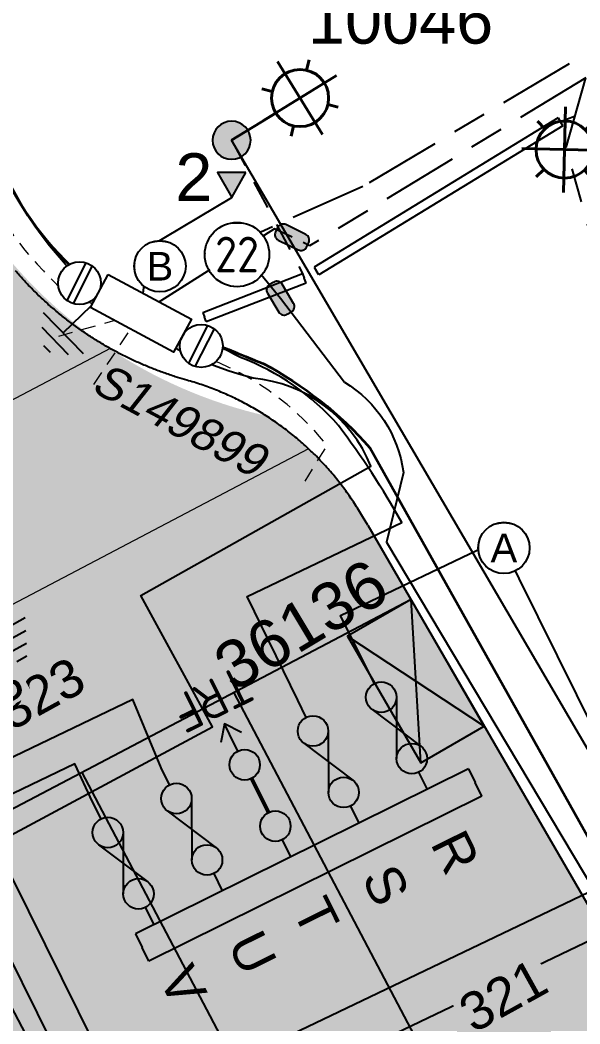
# Model space of a CAD drawing. Header units: metres. Extents: x 303431 to 305438, y 6269401 to 6270518.
# Drawn here: x 303993 to 304022.3, y 6269834.1 to 6269886.8 of the extents above; entities that cross this region are included whole.
import ezdxf
from ezdxf.enums import TextEntityAlignment as Align

# ---------------------------------------------------------------- set-up
doc = ezdxf.new("R2010")
doc.units = ezdxf.units.M
for name, pattern in [('Cable Exist UG', [8.2, 4, -1.2, 1.8, -1.2]), ('CENTERX2', [4, 2.5, -0.5, 0.5, -0.5]), ('Dash', [5, 3, -2])]:
    doc.linetypes.add(name, pattern=pattern)
doc.layers.get('0').update_dxf_attribs({"color": 6})
for name, color, linetype in [('_User Duct ID', 3, 'Continuous'), ('Duct_SP_EXT', 7, 'Continuous'), ('Duct_SP_NEW', 2, 'Continuous'), ('Equip_HV_NEW', 2, 'Continuous'), ('Equip_LV_EXT', 7, 'Continuous'), ('Equip_LV_NEW', 2, 'Continuous'), ('Equip_SP_HV_NEW', 2, 'Continuous'), ('Equip_SP_LV_NEW', 2, 'Continuous'), ('Equip_SP_SL_EXT', 7, 'Continuous'), ('Mains_HV_EXT', 7, 'Continuous'), ('Mains_HV_NEW_U72', 2, 'Continuous'), ('Mains_LV_EXT', 7, 'Continuous'), ('Mains_LV_NEW_T84', 2, 'Continuous'), ('Notes', 7, 'Continuous'), ('Notes_LV_MISC', 7, 'Continuous'), ('Notes_SP_NEW', 2, 'Continuous'), ('OH_Details_SP_MISC', 7, 'Continuous'), ('Sub_LV_EXT', 7, 'Continuous'), ('Sub_LV_NEW', 2, 'Continuous'), ('Sub_SP_NEW', 2, 'Continuous'), ('SupportsOH_SP_TR_HV_LV_SL_EXT', 7, 'Continuous'), ('SupportsUG_SP_LV_NEW', 2, 'Continuous'), ('Trench_SP_EXT', 7, 'Continuous'), ('Trench_SP_NEW', 2, 'Continuous')]:
    doc.layers.add(name, color=color, linetype=linetype)
doc.styles.add('ARIAL', font='arial.ttf', dxfattribs={"height": 2})
doc.styles.add('iecARIAL', font='arial.ttf', dxfattribs={"height": 2})
doc.styles.add('ieISOCP', font='isocp.shx')
doc.styles.add('IESYMBOL1', font='isocp.shx')
doc.styles.add('POLE_LABEL', font='arial.ttf')
doc.styles.get("Standard").update_dxf_attribs({"font": 'arial.ttf'})
doc.styles.add('SWITCH_LABEL', font='arial.ttf', dxfattribs={"height": 2.5})
doc.linetypes.add('Cable 4', pattern='A,5.25,-0.1,["o",Standard,S=2,R=0,X=1.2,Y=-0.7],-4', length=9.35)
doc.linetypes.add('Cable New UG', pattern='A,7,-0.25,["x",Standard,S=2,R=0,X=0.2,Y=-0.8],-2.1', length=9.35)
doc.linetypes.add('Cable Rem', pattern='A,6.5,-0.001,["X",Standard,S=2.5,R=0,X=0,Y=-1.27],-0.001', length=6.502)
doc.linetypes.add('IE Trench HV', pattern='A,7,-0.2,["/",Standard,S=3,R=0,X=0.6,Y=-1.4],-2.5', length=9.7)

# ---------------------------------------------------------------- blocks, each defined once
blk = doc.blocks.new('SL_LANTERN_EXT')
at = {"lineweight": 40}
for p, q in [((0, 1.968), (0, 6.468)), ((-1.459, 5.676), (-1.061, 5.278)), ((1.458, 5.676), (1.06, 5.278)), ((-2.25, 4.218), (2.25, 4.218)), ((-1.459, 2.759), (-1.061, 3.157)), ((0, 0), (0, 2.721)), ((1.458, 2.759), (1.06, 3.157))]:
    blk.add_line(p, q, dxfattribs=at)
blk.add_circle((0, 4.218), 1.5, dxfattribs=at)
at = {"style": 'iecARIAL', "flags": 9}
blk.add_attdef('ASSET_NUM', (1.5, 1.5), '', height=2.5, dxfattribs=at)
for tag, p, height, flags in [('CONSTRUCTED_VOLTAGE', (0.981, -0.653), 0.2, 9), ('CONTROL_TYPE', (0.981, -0.853), 0.2, 9), ('LANTERN_PURPOSE', (0.981, -1.053), 0.2, 9), ('LANTERN_TYPE', (0.981, -1.253), 0.2, 9), ('LNUMBER', (2.181, -3.253), 2.5, 8), ('OPERATING_VOLTAGE', (0.981, -1.653), 0.2, 9), ('NO_PHASES', (0.981, -1.453), 0.2, 9), ('ORIENTATION', (0.981, -1.853), 0.2, 9), ('OWNED_BY', (0.981, -2.053), 0.2, 9), ('STATE', (0.981, -2.253), 0.2, 9), ('CEXIST', (0.981, -2.653), 0.2, 9), ('USAGE', (0.981, -2.453), 0.2, 9), ('CNEW', (0.981, -2.853), 0.2, 9), ('CNUMBER', (0.981, -3.053), 0.2, 9), ('CREMOVE', (0.981, -3.253), 0.2, 9), ('CREPLACE', (0.981, -3.453), 0.2, 9), ('LKINGHEIGHT', (0.981, -3.653), 0.2, 9), ('LBRACKET', (0.981, -3.853), 0.2, 9), ('LBRACKETVOCAB', (0.981, -4.053), 0.2, 9), ('LCATEGORY', (0.981, -4.253), 0.2, 9), ('LCHARGE1', (0.981, -4.453), 0.2, 9), ('LCHARGE1PERCENT', (0.981, -4.653), 0.2, 9), ('LCHARGE2', (0.981, -4.853), 0.2, 9), ('LCHARGE2PERCENT', (0.981, -5.053), 0.2, 9), ('LCHARGE3', (0.981, -5.253), 0.2, 9), ('LCHARGE3PERCENT', (0.981, -5.453), 0.2, 9), ('LEXIST', (0.981, -5.653), 0.2, 9), ('LLAMP', (0.981, -5.853), 0.2, 9), ('LLAMPVOCAB', (0.981, -6.053), 0.2, 9), ('LMAST', (0.981, -6.253), 0.2, 9), ('LMASTVOCAB', (0.981, -6.453), 0.2, 9), ('LNEW', (0.981, -6.653), 0.2, 9), ('LANTNUMBER', (0.981, -6.853), 0.2, 9), ('LOUTREACH', (0.981, -7.253), 0.2, 9), ('LOUTREACHVOCAB', (0.981, -7.453), 0.2, 9), ('LRATECODE', (0.981, -7.653), 0.2, 9), ('LREMOVE', (0.981, -7.853), 0.2, 9), ('LREPLACE', (0.981, -8.053), 0.2, 9), ('LTYPE', (0.981, -8.253), 0.2, 9), ('LTYPEVOCAB', (0.981, -8.453), 0.2, 9), ('LEGEND', (0.981, -8.653), 0.2, 9), ('LOCATION', (0.981, -8.853), 0.2, 9), ('NOTES', (0.981, -9.053), 0.2, 9), ('STREETNAME', (0.981, -9.253), 0.2, 9), ('SUBURB', (0.981, -9.453), 0.2, 1)]:
    blk.add_attdef(tag, p, '', height=height, dxfattribs=dict(flags=flags))
blk = doc.blocks.new('TX_LINK_NEW')
h = blk.add_hatch(color=256)
edge = h.paths.add_edge_path()
edge.add_line((2.598, 0.05), (4.601, 0.05))
edge.add_arc((5.4, 0.011), 0.8, 177.2353, 184.4027)
edge.add_line((4.602, -0.05), (2.598, -0.05))
edge.add_arc((1.8, 0), 0.8, 356.4167, 363.5833)
blk.add_line((7.2, 0.013), (7.798, 0.013))
for points in [[(6.998, -0.587), (7.798, 0.013), (6.998, 0.613)], [(1, 0), (0, 0)], [(2.598, 0.05), (4.601, 0.05)], [(6.2, 0.013), (7.2, 0.013)], [(2.598, -0.05), (4.602, -0.05)]]:
    blk.add_lwpolyline(points)
for centre in [(1.8, 0), (5.4, 0.011)]:
    blk.add_circle(centre, 0.8)
for centre, start, end in [((1.8, 0), 356.4167, 3.5833), ((5.4, 0.011), 177.2353, 184.4027)]:
    blk.add_arc(centre, 0.8, start, end)
at = {"style": 'IESYMBOL1'}
blk.add_text('TRF', height=2, rotation=90, dxfattribs=at).set_placement((9.238, 0.013), align=Align.MIDDLE_CENTER)
at = {"flags": 1}
blk.add_attdef('Z', (0, 0), '', height=0.2, dxfattribs=at)
at = {"layer": 'Sub_LV_EXT', "flags": 1}
for tag, p in [('USAGE', (2.14, -1.142)), ('ORIENTATION', (2.14, -1.527)), ('NOTES', (2.14, -3.066))]:
    blk.add_attdef(tag, p, '', height=0.2, dxfattribs=at)
blk = doc.blocks.new('LV_UG_DFUSE_CLOSED_NEW')
for points in [[(5.04, 0.726), (2.156, -0.717)], [(5.049, -0.707), (2.156, 0.717)], [(1, 0), (0, 0)], [(6.2, 0.013), (7.2, 0.013)]]:
    blk.add_lwpolyline(points)
for centre in [(1.8, 0), (5.4, 0.011)]:
    blk.add_circle(centre, 0.8)
for tag, flags, p in [('ACTUAL_STATUS', 9, (1.5, 0)), ('OPERATED_BY', 9, (1.5, -0.6)), ('CONSTRUCTED_VOLTAGE', 9, (1.5, -0.2)), ('NO_PHASES', 9, (1.5, -0.4)), ('OWNED_BY', 9, (1.5, -1)), ('MAINTAINED_BY', 9, (1.5, -0.8)), ('OPERATING_VOLTAGE', 9, (1.5, -1.2)), ('ORIENTATION', 9, (1.5, -1.4)), ('STATE', 9, (1.5, -1.6)), ('SWITCH_TYPE', 9, (1.5, -1.8)), ('USAGE', 9, (1.5, -2)), ('NOTES', 9, (1.5, -2.2)), ('Z', 1, (1.5, -2.4))]:
    blk.add_attdef(tag, text='', height=0.2, dxfattribs=dict(flags=flags)).set_placement(p, align=Align.MIDDLE_LEFT)
blk = doc.blocks.new('*U40')
at = {"layer": 'Sub_LV_NEW'}
for p, q in [((-1.6, 0), (-1.6, 19.483)), ((-1.6, 19.483), (-0.8, 19.483)), ((0, 19.483), (-0.8, 19.483)), ((0, 0), (0, 19.483)), ((-1.6, 0), (-0.8, 0)), ((0, 0), (-0.8, 0))]:
    blk.add_line(p, q, dxfattribs=at)
blk = doc.blocks.new('PILLAR_NEW')
at = {"oblique": 10, "flags": 8}
blk.add_attdef('ASSET_NUM', text='', height=1.75, dxfattribs=at).set_placement((2, 4), align=Align.MIDDLE_LEFT)
at = {"flags": 9}
for tag, p in [('STREET_CODE', (1.5, 2)), ('OWNED_BY', (1.5, 1.8)), ('OPERATED_BY', (1.5, 1.6))]:
    blk.add_attdef(tag, text='', height=0.2, dxfattribs=at).set_placement(p, align=Align.MIDDLE_LEFT)
blk.add_wipeout([(-2.475, 0.99), (2.475, 0.99), (2.475, -0.99), (-2.475, -0.99)])
at = {"lineweight": -3}
blk.add_lwpolyline([(-2.475, 0.99), (2.475, 0.99), (2.475, -0.99), (-2.475, -0.99)], close=True, dxfattribs=at)
for tag, flags, p in [('STATE', 9, (1.5, 1.2)), ('SUPPORT_TYPE', 9, (1.5, 1)), ('MAINTAINED_BY', 9, (1.5, 1.4)), ('USAGE', 9, (1.5, 0.8)), ('LEGEND', 9, (1.5, 0.6)), ('SUBURB', 9, (1.5, 0.2)), ('STREETNAME', 9, (1.5, 0)), ('PARENT', 9, (1.5, 0.4)), ('Z', 1, (1.5, -0.6)), ('LOCATION', 9, (1.5, -0.2)), ('NOTES', 9, (1.5, -0.4))]:
    blk.add_attdef(tag, text='', height=0.2, dxfattribs=dict(flags=flags)).set_placement(p, align=Align.MIDDLE_LEFT)
blk = doc.blocks.new('SWG_SIE_ES_NEW')
for p, q in [((-5.793, 0.779), (-1.793, 1.926)), ((0.012, -1.212), (2.412, -1.207)), ((0.313, -1.811), (2.113, -1.807)), ((0.614, -2.41), (1.814, -2.408)), ((0.915, -3.01), (1.515, -3.008))]:
    blk.add_line(p, q)
for points in [[(-5.789, -0.821, -1), (-5.793, 0.779, -1)], [(-1.789, -0.813, -1), (-1.793, 0.787, -1)]]:
    blk.add_lwpolyline(points, format="xyb", close=True)
for points in [[(-6.591, -0.023), (-7.891, -0.023)], [(-0.991, -0.012), (1.212, -0.012), (1.212, -1.209)]]:
    blk.add_lwpolyline(points)
at = {"flags": 1}
blk.add_attdef('Z', (0, 0), '', height=0.2, dxfattribs=at)
at = {"style": 'SWITCH_LABEL', "flags": 9}
blk.add_attdef('STREET_CODE', text='', height=0.2, dxfattribs=at).set_placement((0, -0.2), align=Align.MIDDLE_LEFT)
at = {"flags": 9}
for tag, p in [('ORIENTATION', (0, -0.4)), ('PARENT', (0, -0.6)), ('SUBURB', (0, -1)), ('USAGE', (0, -0.8)), ('STREETNAME', (0, -1.2)), ('LOCATION', (0, -1.4)), ('NOTES', (0, -1.6)), ('OPERATED_BY', (-0.003, -2.005)), ('OWNED_BY', (0.004, -1.783)), ('MAINTAINED_BY', (-0.004, -2.212))]:
    blk.add_attdef(tag, text='', height=0.2, dxfattribs=at).set_placement(p, align=Align.MIDDLE_LEFT)
at = {"style": 'ARIAL', "flags": 8}
blk.add_attdef('ASSET_NUM', text='', height=2, dxfattribs=at).set_placement((14.296, -5.086), align=Align.MIDDLE_RIGHT)
blk = doc.blocks.new('HV_STJ_NEW')
blk.add_hatch(color=256).paths.add_polyline_path([(0.906, 0.131, 0.414214), (0.586, 0.451), (-0.586, 0.451, 0.414214), (-0.906, 0.131), (-0.906, -0.131, 0.414214), (-0.586, -0.451), (0.586, -0.451, 0.414214), (0.906, -0.131)])
blk.add_lwpolyline([(-0.906, 0.131), (-0.906, -0.131, 0.414214), (-0.586, -0.451), (0.586, -0.451, 0.414214), (0.906, -0.131), (0.906, 0.131, 0.414214), (0.586, 0.451), (-0.586, 0.451, 0.414214)], format="xyb", close=True)
for tag, flags, p in [('ORIENTATION', 9, (1.5, 0)), ('USAGE', 9, (1.5, -0.2)), ('LEGEND', 9, (1.5, -0.4)), ('NOTES', 9, (1.5, -0.6)), ('OWNED_BY', 9, (1.5, -0.8)), ('OPERATED_BY', 9, (1.5, -1)), ('TYPE', 9, (1.5, -1.4)), ('OPERATING_VOLTAGE', 9, (1.5, -1.6)), ('MAINTAINED_BY', 9, (1.5, -1.2)), ('Z', 1, (1.5, -2.2)), ('CONSTRUCTED_VOLTAGE', 9, (1.5, -1.8)), ('NUMBER_OF_PHASES', 9, (1.5, -2))]:
    blk.add_attdef(tag, text='', height=0.2, dxfattribs=dict(flags=flags)).set_placement(p, align=Align.MIDDLE_LEFT)
blk = doc.blocks.new('SUB_PADMOUNT_NEW')
for p, q in [((-3.84, 1.92), (3.84, -1.92)), ((3.84, 1.92), (-3.84, -1.92))]:
    blk.add_line(p, q)
blk.add_lwpolyline([(-3.84, -1.92), (3.84, -1.92), (3.84, 1.92), (-3.84, 1.92)], close=True)
for tag, height, flags, p in [('ASSET_NUM', 3.5, 8, (2, 2)), ('STREET_CODE', 0.2, 9, (1.5, 0)), ('OPERATING_VOLTAGE', 0.2, 9, (1.5, -0.4)), ('ORIENTATION', 0.2, 9, (1.5, -0.6)), ('NO_PHASES', 0.2, 9, (1.5, -0.2)), ('OWNED_BY', 0.2, 9, (1.5, -0.8)), ('OPERATED_BY', 0.2, 9, (1.5, -1)), ('SECONDARY_VOLTAGE', 0.2, 9, (1.5, -1.6)), ('CONSTRUCTED_VOLTAGE', 0.2, 9, (1.5, -1.4)), ('MAINTAINED_BY', 0.2, 9, (1.5, -1.2)), ('STATE', 0.2, 9, (1.5, -1.8)), ('SUBSTATION_TYPE', 0.2, 9, (1.5, -2.2)), ('PARENT', 0.2, 9, (1.5, -2)), ('USAGE', 0.2, 9, (1.5, -2.4)), ('LEGEND', 0.2, 9, (1.5, -2.6)), ('SUBURB', 0.2, 9, (1.5, -2.8)), ('STREETNAME', 0.2, 9, (1.5, -3)), ('LOCATION', 0.2, 9, (1.5, -3.2)), ('Z', 0.2, 1, (1.5, -3.6)), ('NOTES', 0.2, 9, (1.5, -3.4))]:
    blk.add_attdef(tag, text='', height=height, dxfattribs=dict(flags=flags)).set_placement(p, align=Align.MIDDLE_LEFT)
blk = doc.blocks.new('*U74')
for tag, flags, p in [('ACTUAL_STATUS', 9, (1.5, 0)), ('OPERATING_VOLTAGE', 9, (1.5, -0.6)), ('ORIENTATION', 9, (1.5, -0.8)), ('CONSTRUCTED_VOLTAGE', 9, (1.5, -0.2)), ('NO_PHASES', 9, (1.5, -0.4)), ('STATE', 9, (1.5, -1)), ('SWITCH_TYPE', 9, (1.5, -1.2)), ('USAGE', 9, (1.5, -1.4)), ('OWNED_BY', 9, (1.5, -1.8)), ('OPERATED_BY', 9, (1.5, -2)), ('NOTES', 9, (1.5, -1.6)), ('MAINTAINED_BY', 9, (1.5, -2.2)), ('TYPE', 9, (1.5, -2.6)), ('Z', 1, (1.5, -2.8)), ('NUMBER_OF_PHASES', 9, (1.5, -2.4))]:
    blk.add_attdef(tag, text='', height=0.2, dxfattribs=dict(flags=flags)).set_placement(p, align=Align.MIDDLE_LEFT)
blk.add_wipeout([(8.591, -3.679), (8.484, -3.833), (8.397, -3.999), (8.331, -4.175), (8.288, -4.358), (8.268, -4.544), (8.272, -4.732), (8.299, -4.918), (8.349, -5.098), (8.422, -5.271), (8.515, -5.434), (8.628, -5.584), (8.76, -5.718), (8.906, -5.835), (9.067, -5.932), (9.238, -6.008), (9.418, -6.063), (9.603, -6.094), (9.79, -6.103), (9.977, -6.087), (10.161, -6.048), (10.338, -5.987), (10.506, -5.904), (10.662, -5.8), (10.805, -5.678), (10.93, -5.538), (11.038, -5.384), (11.125, -5.218), (11.19, -5.043), (11.233, -4.86), (11.253, -4.673), (11.25, -4.486), (11.223, -4.3), (11.172, -4.119), (11.1, -3.946), (11.006, -3.784), (10.893, -3.634), (10.762, -3.5), (10.615, -3.383), (10.455, -3.286), (10.283, -3.209), (10.104, -3.155), (9.919, -3.123), (9.731, -3.115), (9.544, -3.131), (9.361, -3.169), (9.184, -3.231), (9.015, -3.314), (8.859, -3.418), (8.717, -3.54)])
for p, q in [((9.681, -6.107), (9.344, -3.168)), ((10.177, -6.05), (9.841, -3.111))]:
    blk.add_line(p, q)
blk.add_circle((9.761, -4.609), 1.5)
blk = doc.blocks.new('*U81')
at = {"lineweight": 40}
for p, q in [((4.062, 4.225), (3.933, 3.677)), ((2.405, 4.132), (4.771, 0.303)), ((1.674, 1.035), (5.502, 3.4)), ((1.581, 2.691), (2.128, 2.562)), ((5.595, 1.743), (5.048, 1.873)), ((0, 0), (2.315, 1.43)), ((3.114, 0.21), (3.243, 0.758))]:
    blk.add_line(p, q, dxfattribs=at)
blk.add_circle((3.588, 2.217), 1.5, dxfattribs=at)
at = {"style": 'iecARIAL', "flags": 9}
blk.add_attdef('ASSET_NUM', (1.5, 1.5), '', height=2.5, dxfattribs=at)
for tag, p, height, flags in [('CONSTRUCTED_VOLTAGE', (0.981, -0.653), 0.2, 9), ('CONTROL_TYPE', (0.981, -0.853), 0.2, 9), ('LANTERN_PURPOSE', (0.981, -1.053), 0.2, 9), ('LANTERN_TYPE', (0.981, -1.253), 0.2, 9), ('LNUMBER', (2.181, -3.253), 2.5, 8), ('OPERATING_VOLTAGE', (0.981, -1.653), 0.2, 9), ('NO_PHASES', (0.981, -1.453), 0.2, 9), ('ORIENTATION', (0.981, -1.853), 0.2, 9), ('OWNED_BY', (0.981, -2.053), 0.2, 9), ('STATE', (0.981, -2.253), 0.2, 9), ('CEXIST', (0.981, -2.653), 0.2, 9), ('USAGE', (0.981, -2.453), 0.2, 9), ('CNEW', (0.981, -2.853), 0.2, 9), ('CNUMBER', (0.981, -3.053), 0.2, 9), ('CREMOVE', (0.981, -3.253), 0.2, 9), ('CREPLACE', (0.981, -3.453), 0.2, 9), ('LKINGHEIGHT', (0.981, -3.653), 0.2, 9), ('LBRACKET', (0.981, -3.853), 0.2, 9), ('LBRACKETVOCAB', (0.981, -4.053), 0.2, 9), ('LCATEGORY', (0.981, -4.253), 0.2, 9), ('LCHARGE1', (0.981, -4.453), 0.2, 9), ('LCHARGE1PERCENT', (0.981, -4.653), 0.2, 9), ('LCHARGE2', (0.981, -4.853), 0.2, 9), ('LCHARGE2PERCENT', (0.981, -5.053), 0.2, 9), ('LCHARGE3', (0.981, -5.253), 0.2, 9), ('LCHARGE3PERCENT', (0.981, -5.453), 0.2, 9), ('LEXIST', (0.981, -5.653), 0.2, 9), ('LLAMP', (0.981, -5.853), 0.2, 9), ('LLAMPVOCAB', (0.981, -6.053), 0.2, 9), ('LMAST', (0.981, -6.253), 0.2, 9), ('LMASTVOCAB', (0.981, -6.453), 0.2, 9), ('LNEW', (0.981, -6.653), 0.2, 9), ('LANTNUMBER', (0.981, -6.853), 0.2, 9), ('LOUTREACH', (0.981, -7.253), 0.2, 9), ('LOUTREACHVOCAB', (0.981, -7.453), 0.2, 9), ('LRATECODE', (0.981, -7.653), 0.2, 9), ('LREMOVE', (0.981, -7.853), 0.2, 9), ('LREPLACE', (0.981, -8.053), 0.2, 9), ('LTYPE', (0.981, -8.253), 0.2, 9), ('LTYPEVOCAB', (0.981, -8.453), 0.2, 9), ('LEGEND', (0.981, -8.653), 0.2, 9), ('LOCATION', (0.981, -8.853), 0.2, 9), ('NOTES', (0.981, -9.053), 0.2, 9), ('STREETNAME', (0.981, -9.253), 0.2, 9), ('SUBURB', (0.981, -9.453), 0.2, 1)]:
    blk.add_attdef(tag, p, '', height=height, dxfattribs=dict(flags=flags))
blk = doc.blocks.new('POLE_EXT')
blk.add_hatch(color=256).paths.add_polyline_path([(-1, 0, 1), (1, 0, 1)])
blk.add_lwpolyline([(-1, 0, 1), (1, 0, 1)], format="xyb", close=True)
for tag, height, flags, p in [('pNumber', 2.5, 8, (-17.84, 2.067)), ('OWNED_BY', 0.2, 9, (1.355, -0.4)), ('PARENT', 0.2, 9, (1.355, -0.6)), ('SPECIAL_USE', 0.2, 9, (1.355, -0.8)), ('STATE', 0.2, 9, (1.355, -1)), ('cLV', 0.2, 9, (1.355, -1.4)), ('hDepth', 0.2, 9, (1.355, -1.6)), ('USAGE', 0.2, 9, (1.355, -1.2)), ('cHV', 0.2, 9, (1.355, -2)), ('hDia', 0.2, 9, (1.355, -1.8)), ('LBRACKET', 0.2, 9, (1.355, -2.2)), ('LExisting', 0.2, 9, (1.355, -2.4)), ('LANTNUMBER', 0.2, 9, (1.355, -2.6)), ('LOther', 0.2, 9, (1.355, -2.8)), ('LRemove', 0.2, 9, (1.355, -3)), ('LEGEND', 0.2, 9, (1.355, -3.2)), ('cLinedev', 0.2, 9, (1.355, -3.4)), ('LOCATION', 0.2, 9, (1.355, -3.6)), ('pExisting', 0.2, 9, (1.355, -3.8)), ('PFNUMBER', 0.2, 9, (1.355, -4)), ('NEWPFNUMBER', 0.2, 9, (1.355, -4.2)), ('pFooting', 0.2, 9, (1.355, -4.4)), ('pNew', 0.2, 9, (1.355, -4.6)), ('pRelocate', 0.2, 9, (1.355, -5)), ('pRemove', 0.2, 9, (1.355, -5.2)), ('pReplace', 0.2, 9, (1.355, -5.4)), ('pStay', 0.2, 9, (1.355, -5.6)), ('pType', 0.2, 9, (1.355, -5.8)), ('cspan', 0.2, 9, (1.355, -6)), ('STREETNAME', 0.2, 9, (1.355, -6.2)), ('SUBURB', 0.2, 9, (1.355, -6.4)), ('NOTES', 0.2, 9, (1.355, -6.6)), ('MAINTAINED_BY', 0.2, 9, (1.355, -6.814)), ('OPERATED_BY', 0.2, 9, (1.355, -7.014))]:
    blk.add_attdef(tag, text='', height=height, dxfattribs=dict(flags=flags)).set_placement(p, align=Align.MIDDLE_LEFT)
at = {"style": 'POLE_LABEL'}
for tag, height, flags, p in [('ASSET_NUM', 2.5, 8, (2, 2)), ('STRUCTURE_PLANT_NUMBER', 0.2, 9, (1.355, 0.028)), ('STREET_CODE', 0.2, 9, (1.355, -0.2))]:
    blk.add_attdef(tag, text='', height=height, dxfattribs=dict(at, flags=flags)).set_placement(p, align=Align.MIDDLE_LEFT)
at = {"flags": 1}
blk.add_attdef('Z', (1.355, -7.328), '', height=0.2, dxfattribs=at)
blk = doc.blocks.new('DUCT_INDICATOR')
at = {"flags": 1}
blk.add_attdef('Z', (0, 0), '', height=0.2, dxfattribs=at)
at = {"color": 7, "linetype": 'Cable Exist UG'}
blk.add_wipeout([(-0.507, 2.158), (-0.038, 2.222), (0.576, 2.175), (1.413, 1.692), (2.006, 1.018), (2.19, 0.012), (1.98, -1.069), (1.157, -1.93), (0.249, -2.174), (-0.433, -2.146), (-1.151, -1.856), (-1.682, -1.494), (-1.992, -0.81), (-2.186, 0.056), (-1.971, 1.086), (-1.068, 1.981), (-0.874, 2.073)], dxfattribs=at)
blk.add_circle((0, 0), 2.25)
blk.add_attdef('CODE', text='', height=1.8).set_placement((0, 0), align=Align.MIDDLE_CENTER)
blk = doc.blocks.new('Earth')
for p, q in [((0, -2.044), (0, 0)), ((-1.5, -2.044), (1.5, -2.044)), ((-1, -2.644), (1, -2.644)), ((-0.25, -3.244), (0.25, -3.244))]:
    blk.add_line(p, q)
blk = doc.blocks.new('UGOH_EXT')
blk.add_hatch(color=256).paths.add_polyline_path([(-0.753, 1.698), (0.747, 1.698), (-0.003, 2.997)])
at = {"color": 1}
blk.add_lwpolyline([(-0.753, 1.698), (0.747, 1.698), (-0.003, 2.997)], close=True, dxfattribs=at)
for tag, flags, p in [('CONSTRUCTED_VOLTAGE', 9, (1.5, 0)), ('OPERATING_VOLTAGE', 9, (1.5, -0.2)), ('ORIENTATION', 9, (1.5, -0.4)), ('STATE', 9, (1.5, -0.6)), ('OWNED_BY', 9, (1.5, -1)), ('USAGE', 9, (1.5, -0.8)), ('ACTUAL_STATUS', 9, (1.5, -1.6)), ('OPERATED_BY', 9, (1.5, -1.2)), ('MAINTAINED_BY', 9, (1.5, -1.4)), ('TYPE', 1, (1.5, -2)), ('NUMBER_OF_PHASES', 9, (1.5, -1.8))]:
    blk.add_attdef(tag, text='', height=0.2, dxfattribs=dict(flags=flags)).set_placement(p, align=Align.MIDDLE_LEFT)
blk = doc.blocks.new('LV_STJ_NEW')
blk.add_hatch(color=256).paths.add_polyline_path([(0.906, 0.131, 0.414214), (0.586, 0.451), (-0.586, 0.451, 0.414214), (-0.906, 0.131), (-0.906, -0.131, 0.414214), (-0.586, -0.451), (0.586, -0.451, 0.414214), (0.906, -0.131)])
blk.add_lwpolyline([(-0.906, 0.131), (-0.906, -0.131, 0.414214), (-0.586, -0.451), (0.586, -0.451, 0.414214), (0.906, -0.131), (0.906, 0.131, 0.414214), (0.586, 0.451), (-0.586, 0.451, 0.414214)], format="xyb", close=True)
for tag, flags, p in [('ORIENTATION', 9, (1.5, 0)), ('USAGE', 9, (1.5, -0.2)), ('LEGEND', 9, (1.5, -0.4)), ('NOTES', 9, (1.5, -0.6)), ('STATE', 9, (1.5, -0.8)), ('OWNED_BY', 9, (1.5, -1)), ('OPERATED_BY', 9, (1.5, -1.2)), ('OPERATING_VOLTAGE', 9, (1.5, -1.6)), ('MAINTAINED_BY', 9, (1.5, -1.4)), ('TYPE', 9, (1.5, -2.2)), ('CONSTRUCTED_VOLTAGE', 9, (1.5, -1.8)), ('NUMBER_OF_PHASES', 9, (1.5, -2)), ('Z', 1, (1.5, -2.4))]:
    blk.add_attdef(tag, text='', height=0.2, dxfattribs=dict(flags=flags)).set_placement(p, align=Align.MIDDLE_LEFT)

msp = doc.modelspace()

# ---------------------------------------------------------------- linework, layer by layer
at = {"layer": 'Duct_SP_EXT'}
for p, q in [((304021.17488, 6269881.66207), (304008.38464, 6269873.83416)), ((304021.17488, 6269881.66207), (304021.30017, 6269881.45737)), ((304021.42545, 6269881.25267), (304008.63521, 6269873.42475)), ((304021.42545, 6269881.25267), (304021.30017, 6269881.45737)), ((304008.38464, 6269873.83416), (304008.50992, 6269873.62946)), ((304008.63521, 6269873.42475), (304008.50992, 6269873.62946))]:
    msp.add_line(p, q, dxfattribs=at)
at = {"layer": 'Duct_SP_NEW'}
for p, q in [((304002.53988, 6269871.46), (304007.77237, 6269873.49895)), ((304007.77237, 6269873.49895), (304007.86677, 6269873.25669)), ((304007.96117, 6269873.01444), (304007.86677, 6269873.25669)), ((304002.72868, 6269870.97548), (304007.96117, 6269873.01444)), ((304002.53988, 6269871.46), (304002.63428, 6269871.21774)), ((304002.72868, 6269870.97548), (304002.63428, 6269871.21774))]:
    msp.add_line(p, q, dxfattribs=at)
at = {"layer": 'Mains_HV_EXT', "linetype": 'Cable Exist UG'}
for points in [[(304094.58622, 6269876.64878), (304093.68441, 6269878.30875), (304098.79922, 6269880.93276), (304098.79922, 6269880.93276), (304091.17726, 6269894.42861), (304081.62799, 6269898.56237), (304072.08054, 6269896.74807), (304044.76986, 6269891.71835), (304044.76986, 6269891.71835), (304028.79773, 6269888.70295), (304010.94008, 6269878.0722), (304004.28151, 6269875.08467), (304006.6174, 6269872.20545)], [(304094.58622, 6269876.64878), (304093.68441, 6269878.30875), (304098.79922, 6269880.93276), (304098.79922, 6269880.93276), (304091.17726, 6269894.42861), (304081.62799, 6269898.56237), (304072.08054, 6269896.74807), (304044.76986, 6269891.71835), (304044.76986, 6269891.71835), (304028.79773, 6269888.70295), (304010.94008, 6269878.0722)]]:
    msp.add_lwpolyline(points, dxfattribs=at)
at = {"layer": 'Mains_HV_NEW_U72', "color": 10, "linetype": 'Cable New UG', "ltscale": 0.75, "flags": 128}
for points in [[(303983.76586, 6269849.83522), (303987.99681, 6269841.63477), (304003.04783, 6269849.70904), (303999.30181, 6269856.60456), (304011.35881, 6269863.39211, 0.28075412), (304005.18536, 6269868.00642, -0.26250063), (303990.91956, 6269881.84978, 0.06173983), (303988.74968, 6269901.0807), (303895.70932, 6270072.86249)], [(304006.6174, 6269872.20545), (304009.96692, 6269867.80065, -0.22689237), (304013.05879, 6269863.06749), (304012.17753, 6269859.39521), (304036.35271, 6269818.84089), (304041.43207, 6269816.49883), (304044.64377, 6269811.09739)]]:
    msp.add_lwpolyline(points, format="xyb", dxfattribs=at)
at = {"layer": 'Mains_LV_EXT', "linetype": 'Cable Exist UG'}
msp.add_lwpolyline([(304040.11722, 6269850.66768), (304042.74392, 6269846.04684), (304039.61481, 6269844.50427), (304037.95946, 6269847.36748), (304034.6194, 6269853.24513), (304034.6194, 6269853.24513), (304029.1394, 6269862.88766), (304025.83246, 6269868.69741), (304023.80904, 6269872.26627), (304023.80904, 6269872.26627), (304021.59244, 6269880.10686), (304022.61987, 6269883.76231), (304008.13963, 6269874.9536), (304008.13963, 6269874.9536), (304007.79893, 6269875.12094)], dxfattribs=at)
at = {"layer": 'Mains_LV_NEW_T84', "color": 170, "linetype": 'Cable New UG', "ltscale": 0.75, "flags": 128}
msp.add_lwpolyline([(304007.52013, 6269851.10603), (304004.86995, 6269856.55172), (304012.9786, 6269860.44012, 0.03350505), (304009.65439, 6269865.52146, 0.12550537), (304004.51955, 6269869.08999, 0.03538243), (303999.30063, 6269871.41157, -0.14489208), (303993.28947, 6269876.68789, -0.08568702), (303990.17096, 6269884.67007, 0.10774689), (303989.22919, 6269898.6524, 0.14240758), (303988.57357, 6269901.02976), (303981.53457, 6269916.51563)], format="xyb", dxfattribs=at)
at = {"layer": 'Mains_LV_NEW_T84', "color": 150, "linetype": 'Cable 4', "ltscale": 0.5}
msp.add_lwpolyline([(303999.30063, 6269871.41157), (303999.69239, 6269874.88356), (304004.05797, 6269877.49695)], dxfattribs=at)
at = {"layer": 'Mains_LV_NEW_T84', "color": 170, "linetype": 'Cable New UG', "ltscale": 0.75, "flags": 128}
for points in [[(304007.22399, 6269875.40334), (304006.30835, 6269875.85307), (303999.30063, 6269871.41157)], [(304000.35941, 6269847.5607), (303998.86928, 6269851.14852), (303988.23288, 6269846.04797), (303997.88459, 6269826.55381), (304023.80239, 6269838.96981), (304030.31048, 6269825.78332), (304029.89984, 6269818.40026), (303970.58029, 6269787.27017), (303958.47625, 6269791.18525), (303932.17505, 6269846.04321), (303926.18425, 6269858.74631), (303920.91203, 6269871.2624)], [(304011.09972, 6269852.87831), (304009.76342, 6269855.54684), (304018.09782, 6269859.54349), (304035.22308, 6269824.95454), (304033.94955, 6269824.09043)], [(303996.76292, 6269845.78005), (303995.83261, 6269847.7665), (303990.76902, 6269845.33833), (303998.62551, 6269829.4701), (304024.80436, 6269842.01857), (304033.22221, 6269825.01653), (304032.18816, 6269816.58789), (303970.65123, 6269784.29415), (303961.47944, 6269786.82336), (303951.03206, 6269782.01289), (303949.92, 6269784.24501)]]:
    msp.add_lwpolyline(points, dxfattribs=at)
at = {"layer": 'Notes'}
for p, q in [((303996.19772, 6269847.31032), (304013.42625, 6269814.5662)), ((303988.23294, 6269843.1196), (304005.46147, 6269810.37547))]:
    msp.add_line(p, q, dxfattribs=at)
at = {"layer": 'Notes', "flags": 128}
msp.add_lwpolyline([(304011.20331, 6269860.29528), (304010.91328, 6269860.75291, 0.00642682), (304010.70923, 6269861.09514, 0.00642682), (304010.49644, 6269861.43201, 0.00642682), (304010.27507, 6269861.7633, 0.00642682), (304010.04526, 6269862.08879, 0.00642682), (304009.80715, 6269862.40827, 0.00642682), (304009.56091, 6269862.72152, 0.00642682), (304009.3067, 6269863.02834, 0.00642682), (304009.04469, 6269863.32852, 0.00642682), (304008.77505, 6269863.62187, 0.00642682), (304008.49795, 6269863.90819, 0.00642682), (304008.21359, 6269864.18729, 0.00642682), (304007.92215, 6269864.45899, 0.00642682), (304007.62382, 6269864.72311, 0.00642682), (304007.3188, 6269864.97948, 0.00642682), (304007.0073, 6269865.22792, 0.00004563), (304007.00506, 6269865.22965, 0.00638119), (304006.68951, 6269865.46827, 0.00642682), (304006.36564, 6269865.70037, 0.00642682), (304006.03592, 6269865.92408, 0.00642682), (304005.70055, 6269866.13923, 0.00642682), (304005.35977, 6269866.34569, 0.00642682), (304005.01379, 6269866.54332, 0.00642682), (304004.66285, 6269866.732, 0.00642682), (304004.30717, 6269866.91159, 0.00642682), (304003.947, 6269867.08198, 0.00642682), (304003.58256, 6269867.24306, 0.00642682), (304003.2141, 6269867.39471, 0.00642682), (304002.84187, 6269867.53685, 0.00642682), (304002.46611, 6269867.66937, 0.00642682), (304002.08706, 6269867.79219, 0.00642682), (304001.70498, 6269867.90522, 0.00009126), (304001.69954, 6269867.90675), (304001.69953, 6269867.90676), (304001.09841, 6269868.0871, -0.00865073), (304000.49526, 6269868.29089, -0.00865073), (303999.89952, 6269868.51542, -0.00865073), (303999.3119, 6269868.76042, -0.00865073), (303998.73312, 6269869.02561, -0.00865073), (303998.16385, 6269869.31066, -0.00865073), (303997.60479, 6269869.61524, -0.00865073), (303997.05659, 6269869.93897, -0.00865073), (303996.51993, 6269870.28148, -0.00865073), (303995.99543, 6269870.64234, -0.00865073), (303995.48374, 6269871.02114, -0.00865073), (303994.98545, 6269871.41741, -0.00865073), (303994.50117, 6269871.83068, -0.00865073), (303994.03148, 6269872.26045, -0.00865073), (303993.57694, 6269872.70622, -0.00865073), (303993.13809, 6269873.16745, -0.00865073), (303992.71546, 6269873.64358, -0.00865073)], format="xyb", dxfattribs=at)
at = {"layer": 'OH_Details_SP_MISC', "color": 2, "linetype": 'Cable Rem', "ltscale": 0.5, "flags": 128}
msp.add_lwpolyline([(304042.29563, 6269815.0681), (304004.05501, 6269880.49398)], dxfattribs=at)
at = {"layer": 'Trench_SP_EXT', "linetype": 'Cable Exist UG'}
msp.add_lwpolyline([(304026.90842, 6269883.57024), (304021.30018, 6269881.45733)], dxfattribs=at)
at = {"layer": 'Trench_SP_NEW', "color": 200, "linetype": 'Dash', "lineweight": 9, "ltscale": 0.25}
for q in [(303994.49692, 6269870.06164), (303996.61379, 6269867.37461)]:
    msp.add_line((303999.30759, 6269871.42452), q, dxfattribs=at)
at = {"layer": 'Trench_SP_NEW', "color": 10, "linetype": 'IE Trench HV', "lineweight": 35, "ltscale": 0.35, "flags": 128}
msp.add_lwpolyline([(303981.36691, 6269918.1898, -0.05023193), (303989.43575, 6269897.93998, -0.06006407), (303990.65677, 6269884.10654, 0.12420891), (303993.28947, 6269876.68789, 0.11680633), (303998.514, 6269871.74508, 0.00496136), (304005.71113, 6269868.78097, -0.08907042), (304011.31071, 6269864.34838), (304011.31071, 6269864.34838)], format="xyb", dxfattribs=at)
at = {"layer": 'Trench_SP_NEW', "color": 200, "linetype": 'Dash', "lineweight": 9, "ltscale": 0.25, "flags": 128}
for points in [[(303987.12207, 6269877.01094), (303991.05536, 6269877.97866, 0.10126669), (303995.98504, 6269871.98157), (303996.78304, 6269871.95547), (303998.9419, 6269870.76971)], [(304007.91423, 6269862.59604), (304009.05577, 6269864.47794, 0.1677796), (304001.11764, 6269869.56454), (303998.9419, 6269870.76971)]]:
    msp.add_lwpolyline(points, format="xyb", dxfattribs=at)
at = {"layer": 'Trench_SP_NEW', "color": 10, "linetype": 'IE Trench HV', "lineweight": 35, "ltscale": 0.35, "flags": 128}
msp.add_lwpolyline([(304030.97421, 6269826.14291), (304030.88861, 6269829.34475), (304011.31071, 6269864.34838)], dxfattribs=at)

# ---------------------------------------------------------------- block references
at = {"layer": 'Equip_HV_NEW', "linetype": 'CENTERX2'}
ref = msp.add_blockref('SWG_SIE_ES_NEW', (303990.54155, 6269855.33711), dxfattribs=dict(at, rotation=28.90297678566401))
ref.add_attrib('ASSET_NUM', 'E8323', dxfattribs={"layer": '0', "height": 2, "rotation": 28.902977, "style": 'ARIAL'}).set_placement((303996.08543, 6269852.58801), align=Align.MIDDLE_RIGHT)
at = {"layer": 'Equip_LV_EXT', "linetype": 'Cable Exist UG', "rotation": 180}
msp.add_blockref('UGOH_EXT', (304004.055, 6269880.49399), dxfattribs=at)
at = {"layer": 'Equip_LV_NEW', "rotation": 116.3403696967524}
for name, p in [('LV_UG_DFUSE_CLOSED_NEW', (304014.30607, 6269846.43177)), ('TX_LINK_NEW', (304007.1469, 6269842.88721)), ('LV_UG_DFUSE_CLOSED_NEW', (304010.72648, 6269844.65949)), ('LV_UG_DFUSE_CLOSED_NEW', (304003.56576, 6269841.11416)), ('*U40', (304016.46711, 6269847.50172)), ('LV_UG_DFUSE_CLOSED_NEW', (303999.96927, 6269839.33351))]:
    msp.add_blockref(name, p, dxfattribs=at)
at = {"layer": 'Equip_SP_HV_NEW', "rotation": 300.7655560084203}
msp.add_blockref('HV_STJ_NEW', (304006.6174, 6269872.20545), dxfattribs=at)
at = {"layer": 'Equip_SP_SL_EXT'}
ref = msp.add_blockref('*U81', (304004.055, 6269880.49397), dxfattribs=at)
ref.add_attrib('ASSET_NUM', '10046', dxfattribs={"layer": '0', "height": 2.5, "rotation": 0.044849, "style": 'iecARIAL'}).set_placement((304017.76897, 6269886.81564), align=Align.MIDDLE_RIGHT)
at = {"layer": 'Equip_SP_SL_EXT', "rotation": 88.61175182563204}
msp.add_blockref('SL_LANTERN_EXT', (304025.73284, 6269879.90059), dxfattribs=at)
at = {"layer": 'Sub_SP_NEW'}
ref = msp.add_blockref('SUB_PADMOUNT_NEW', (304013.7212, 6269852.10826), dxfattribs=dict(at, rotation=120.0350065236127))
ref.add_attrib('ASSET_NUM', '36136', dxfattribs={"height": 2.5, "rotation": 31}).set_placement((304003.51871, 6269852.57251), align=Align.MIDDLE_LEFT)
at = {"layer": 'SupportsOH_SP_TR_HV_LV_SL_EXT'}
ref = msp.add_blockref('POLE_EXT', (304004.055, 6269880.49399), dxfattribs=at)
ref.add_attrib('ASSET_NUM', '2', dxfattribs={"layer": '0', "height": 2.5, "rotation": 359.983185, "style": 'POLE_LABEL'}).set_placement((304003.04618, 6269879.8108), align=Align.TOP_RIGHT)

# ---------------------------------------------------------------- texts
at = {"layer": 'Equip_LV_NEW', "char_height": 2, "width": 1.1318539, "attachment_point": 1, "rotation": 296.34037, "style": 'iecARIAL'}
for s, insert in [('R', (304016.24308, 6269844.48828)), ('S', (304012.6317, 6269842.69222)), ('T', (304009.001, 6269840.98881)), ('U', (304005.59907, 6269839.21835)), ('V', (304001.9877, 6269837.42229))]:
    msp.add_mtext(s, dxfattribs=dict(at, insert=insert))

# ---------------------------------------------------------------- next in the draw order: block references
at = {"layer": 'Equip_LV_EXT', "color": 0, "lineweight": 15, "ltscale": 0.5, "xscale": 0.7499999999999999, "yscale": 0.7499999999999999, "zscale": 0.7499999999999999, "rotation": 146.5445171522383}
msp.add_blockref('*U74', (304006.66515, 6269862.78131), dxfattribs=at)

# ---------------------------------------------------------------- next in the draw order: texts
at = {"layer": 'Notes', "char_height": 2, "attachment_point": 5, "rotation": 29, "style": 'ARIAL', "bg_fill": 3, "box_fill_scale": 1.1, "bg_fill_color": 256, "bg_fill_true_color": 13158600, "bg_fill_transparency": 0}
for s, insert in [('313', (303990.83109, 6269851.24991)), ('321', (304018.2939, 6269835.60144))]:
    msp.add_mtext(s, dxfattribs=dict(at, insert=insert))

# ---------------------------------------------------------------- next in the draw order: hatches: boundary and pattern name
at = {"layer": 'Notes', "linetype": 'Cable Exist UG'}
h = msp.add_hatch(dxfattribs=at)
h.set_pattern_fill('DOTS')
h.set_pattern_definition([(0, (38.3763, 16.5326), (0.79375, 1.5875), [0, -1.5875])])
edge = h.paths.add_edge_path()
edge.add_arc((304011.42744, 6269890.33301), 24.92791, 214.112996, 257.115665, ccw=False)
edge.add_arc((304014.82129, 6269888.66813), 27.00423, 172.479027, 207.132706, ccw=False)
edge.add_line((303988.04937, 6269892.20269), (303984.31092, 6269906.16896))
edge.add_line((303984.31092, 6269906.16896), (303978.69775, 6269916.5003))
edge.add_line((303978.69775, 6269916.5003), (303916.62381, 6269884.01824))
edge.add_arc((304797.23127, 6270264.18401), 959.16396, 203.35027012, 209.42022479)
edge.add_line((303961.76064, 6269793.03187), (303968.5137, 6269790.93517))
edge.add_line((303968.5137, 6269790.93517), (304027.58935, 6269822.0182))
edge.add_line((304027.58935, 6269822.0182), (304029.60457, 6269828.50884))
edge.add_line((304029.60457, 6269828.50884), (304011.20331, 6269860.29528))
edge.add_arc((303997.13225, 6269852.56128), 16.05645, 28.794896, 57.035268)
h.paths.add_polyline_path([(303956.53046, 6269814.18899), (303956.41621, 6269817.82943), (303959.48416, 6269820.5385), (303956.2332, 6269816.30512)], flags=16)
h.paths.add_polyline_path([(303967.78112, 6269820.59075), (303967.7572, 6269824.05008), (303970.73481, 6269826.94025), (303968.47254, 6269822.69051)], flags=16)

# ---------------------------------------------------------------- next in the draw order: linework, layer by layer
at = {"layer": 'Notes'}
msp.add_line((304004.16251, 6269851.50105), (304021.39104, 6269818.75692), dxfattribs=at)
at = {"layer": 'Notes', "color": 2, "linetype": 'Continuous', "lineweight": 0, "flags": 128}
for points, elevation in [([(303997.69201, 6269869.56605), (303965.29292, 6269852.51906)], 56.54426), ([(304008.09134, 6269864.30297), (303969.14871, 6269843.81306)], 56.92944)]:
    msp.add_lwpolyline(points, dxfattribs=dict(at, elevation=elevation))
at = {"layer": 'Notes'}
for points in [[(304011.20331, 6269860.29528), (304029.60457, 6269828.50884)], [(304013.46181, 6269856.39393), (303946.86029, 6269821.35112)]]:
    msp.add_lwpolyline(points, dxfattribs=at)

# ---------------------------------------------------------------- next in the draw order: block references
at = {"layer": '_User Duct ID'}
ref = msp.add_blockref('DUCT_INDICATOR', (304000.29563, 6269873.8816, 6.5), dxfattribs=dict(at, xscale=0.6, yscale=0.6, zscale=0.8, rotation=180))
ref.add_attrib('CODE', 'B', dxfattribs={"layer": '0', "height": 1.5, "rotation": 180, "text_generation_flag": 6}).set_placement((304000.29563, 6269873.8816, 6.5), align=Align.MIDDLE_CENTER)
ref = msp.add_blockref('DUCT_INDICATOR', (304018.33214, 6269859.10168, 6.5), dxfattribs=dict(at, xscale=0.6, yscale=0.6, zscale=0.8, rotation=180))
ref.add_attrib('CODE', 'A', dxfattribs={"layer": '0', "height": 1.5, "rotation": 180, "text_generation_flag": 6}).set_placement((304018.33214, 6269859.10168, 6.5), align=Align.MIDDLE_CENTER)
at = {"layer": 'Equip_LV_EXT', "color": 0, "lineweight": 15, "ltscale": 0.5, "xscale": 0.7499999999999999, "yscale": 0.7499999999999999, "zscale": 0.7499999999999999, "rotation": 146.5445171522383}
msp.add_blockref('*U74', (304000.28043, 6269866.07512), dxfattribs=at)
at = {"layer": 'Notes_SP_NEW', "color": 7, "lineweight": 15, "ltscale": 0.5}
ref = msp.add_blockref('DUCT_INDICATOR', (304004.33772, 6269874.49804), dxfattribs=dict(at, xscale=0.75, yscale=0.75))
ref.add_attrib('CODE', '22', dxfattribs={"color": 7, "height": 1.875, "style": 'ieISOCP'}).set_placement((304004.33772, 6269874.49804), align=Align.MIDDLE_CENTER)

# ---------------------------------------------------------------- next in the draw order: block references
at = {"layer": 'Equip_SP_LV_NEW', "linetype": 'Cable Exist UG', "rotation": 333.8409467303533}
msp.add_blockref('LV_STJ_NEW', (304007.22399, 6269875.40334), dxfattribs=at)
at = {"layer": 'Notes_LV_MISC', "rotation": 314.0754605113954}
msp.add_blockref('Earth', (303996.69042, 6269871.80581), dxfattribs=at)

# ---------------------------------------------------------------- next in the draw order: block references
at = {"layer": 'SupportsUG_SP_LV_NEW'}
ref = msp.add_blockref('PILLAR_NEW', (303999.30063, 6269871.41157), dxfattribs=dict(at, rotation=331.7369289105737))
ref.add_attrib('ASSET_NUM', 'S149899', dxfattribs={"layer": '0', "height": 1.75, "rotation": 331.736929, "oblique": 10}).set_placement((303997.02812, 6269868.14529), align=Align.MIDDLE_LEFT)

# ---------------------------------------------------------------- next in the draw order: linework, layer by layer
at = {"layer": 'Trench_SP_NEW', "color": 160, "linetype": 'Dash', "ltscale": 0.5, "flags": 128}
msp.add_lwpolyline([(304004.055, 6269880.49399), (304007.77237, 6269873.49895)], dxfattribs=at)

doc.saveas('drawing.dxf')
